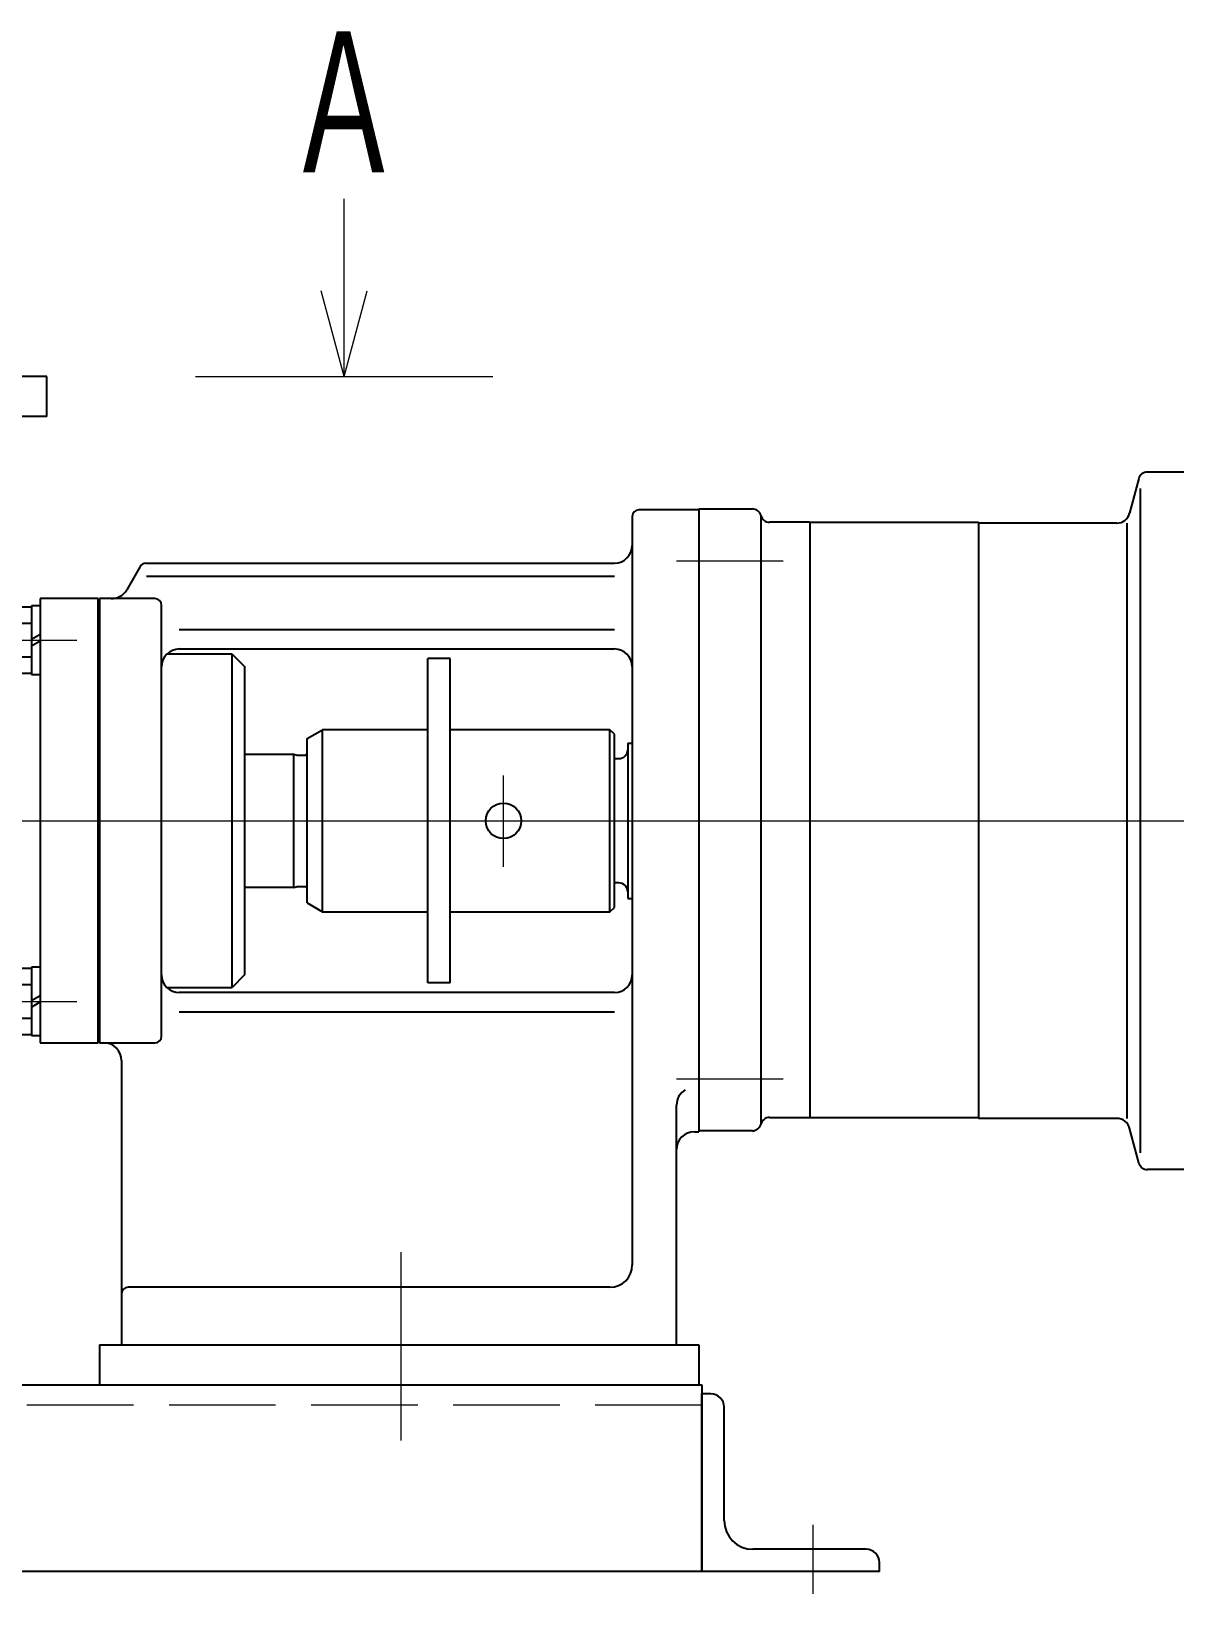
# Model space of a CAD drawing. Header units: millimetres. Extents: x 15 to 405, y 9 to 283.
# Drawn here: x 273.87 to 306.06, y 118.49 to 162.46 of the extents above; entities that cross this region are included whole.
import ezdxf
from ezdxf.enums import TextEntityAlignment as Align

# ---------------------------------------------------------------- set-up
doc = ezdxf.new("R2010")
doc.units = ezdxf.units.MM
doc.linetypes.add('実線', pattern=[0])
doc.linetypes.add('破線', pattern=[4, 3, -1])
doc.layers.add('GR1', color=1, linetype='実線', lineweight=25)
doc.styles.add('FX_VECTOR', font='MONOTXT.SHX', dxfattribs={"bigfont": 'BigFont.shx'})

# ---------------------------------------------------------------- blocks, each defined once
blk = doc.blocks.new('FXTIP_ARROW_S')
at = {"color": 0, "linetype": 'Continuous', "lineweight": -2}
for q in [(-0.966, 0.259), (-1, 0), (-0.966, -0.259)]:
    blk.add_line((0, 0), q, dxfattribs=at)
blk = doc.blocks.new('BLKF030')
at = {"color": 0, "linetype": 'ByBlock', "lineweight": -2}
for p, q in [((282.683, 152.745), (282.683, 157.745)), ((278.498, 152.745), (286.868, 152.745))]:
    blk.add_line(p, q, dxfattribs=at)
at = {"color": 0, "linetype": 'ByBlock', "lineweight": -2, "xscale": 2.5, "yscale": 2.5, "rotation": 270}
blk.add_blockref('FXTIP_ARROW_S', (282.683, 152.745), dxfattribs=at)
at = {"color": 0, "linetype": 'ByBlock', "lineweight": -2, "style": 'FX_VECTOR', "width": 1.051556}
blk.add_text('Ａ', height=4.5, dxfattribs=at).set_placement((280.993, 158.06), (284.373, 158.06), align=Align.FIT)
blk = doc.blocks.new('BLKF038')
at = {"color": 7, "linetype": 'ByBlock', "lineweight": 13}
for p, q in [((284.288, 122.807), (284.288, 125.384)), ((295.875, 120.432), (295.875, 118.494))]:
    blk.add_line(p, q, dxfattribs=at)
at = {"color": 0, "linetype": 'ByBlock', "lineweight": -2}
for p, q in [((197.75, 124.37), (292.75, 124.37)), ((292.75, 124.37), (292.75, 119.12)), ((292.875, 124.12), (292.75, 124.12)), ((293, 124.12), (292.75, 124.12)), ((292.875, 124.12), (292.75, 124.12)), ((292.75, 119.12), (292.75, 124.12)), ((293.375, 120.557), (293.375, 123.745)), ((297.375, 119.745), (294.188, 119.745)), ((297.75, 119.12), (297.75, 119.37)), ((292.75, 119.12), (197.75, 119.12)), ((297.75, 119.12), (292.75, 119.12))]:
    blk.add_line(p, q, dxfattribs=at)
for centre, radius, start, end in [((293, 123.745), 0.375, 0, 90), ((294.188, 120.557), 0.812, 180, 270), ((297.375, 119.37), 0.375, 0, 90)]:
    blk.add_arc(centre, radius, start, end, dxfattribs=at)
at = {"layer": 'GR1', "color": 7, "linetype": '破線', "lineweight": 13}
blk.add_line((197.75, 123.807), (292.75, 123.807), dxfattribs=at)
blk = doc.blocks.new('BLKF039')
at = {"color": 0, "linetype": 'ByBlock', "lineweight": -2}
for p, q in [((274.313, 152.745), (234.938, 152.745)), ((274.313, 151.62), (274.313, 152.745)), ((274.313, 151.62), (234.938, 151.62)), ((290.788, 148.807), (290.788, 127.745)), ((292.663, 148.995), (290.975, 148.995)), ((292.663, 148.995), (292.663, 131.495)), ((276.936, 147.401), (276.557, 146.745)), ((277.099, 147.495), (290.288, 147.495)), ((290.288, 147.12), (277.118, 147.12)), ((274.125, 146.495), (274.125, 133.995)), ((275.75, 146.495), (274.125, 146.495)), ((275.75, 133.995), (275.75, 146.495)), ((277.35, 146.495), (275.788, 146.495)), ((275.788, 146.495), (275.788, 133.995)), ((273.143, 146.266), (273.875, 146.266)), ((274.125, 146.29), (273.875, 146.29)), ((273.875, 146.29), (273.875, 144.365)), ((277.538, 134.182), (277.538, 146.307)), ((273.875, 145.796), (273.151, 145.796)), ((290.288, 145.62), (278.038, 145.62)), ((274.125, 145.486), (273.875, 145.342)), ((273.875, 145.169), (274.125, 145.313)), ((273.151, 144.858), (273.875, 144.858)), ((279.525, 144.932), (277.684, 144.932)), ((278.038, 145.079), (290.288, 145.079)), ((279.525, 135.557), (279.525, 144.932)), ((279.525, 144.932), (279.875, 144.582)), ((285.038, 135.682), (285.038, 144.807)), ((285.663, 144.807), (285.038, 144.807)), ((285.663, 135.682), (285.663, 144.807)), ((273.875, 144.389), (273.143, 144.389)), ((273.875, 144.365), (274.125, 144.365)), ((279.875, 144.582), (279.875, 135.907)), ((281.638, 142.557), (282.071, 142.807)), ((281.638, 137.932), (281.638, 142.557)), ((285.038, 142.807), (282.071, 142.807)), ((282.071, 137.682), (282.071, 142.807)), ((290.163, 142.807), (285.663, 142.807)), ((290.288, 142.682), (290.163, 142.807)), ((290.163, 137.682), (290.163, 142.807)), ((290.288, 137.807), (290.288, 142.682)), ((279.875, 142.12), (281.263, 142.12)), ((281.263, 142.12), (281.356, 142.095)), ((281.263, 138.37), (281.263, 142.12)), ((281.356, 142.095), (281.588, 142.095)), ((290.663, 142.432), (290.663, 138.057)), ((290.663, 142.432), (290.788, 142.432)), ((290.288, 141.995), (290.413, 141.995)), ((281.263, 138.37), (279.875, 138.37)), ((281.263, 138.37), (281.356, 138.395)), ((281.356, 138.395), (281.588, 138.395)), ((290.413, 138.495), (290.288, 138.495)), ((290.663, 138.057), (290.788, 138.057)), ((281.638, 137.932), (282.071, 137.682)), ((282.071, 137.682), (285.038, 137.682)), ((285.663, 137.682), (290.163, 137.682)), ((290.163, 137.682), (290.288, 137.807)), ((273.143, 136.101), (273.875, 136.101)), ((274.125, 136.125), (273.875, 136.125)), ((273.875, 136.125), (273.875, 134.2)), ((279.875, 135.907), (279.525, 135.557)), ((273.875, 135.632), (273.151, 135.632)), ((277.684, 135.557), (279.525, 135.557)), ((285.663, 135.682), (285.038, 135.682)), ((274.125, 135.321), (273.875, 135.177)), ((273.875, 135.004), (274.125, 135.148)), ((290.288, 135.411), (278.038, 135.411)), ((273.151, 134.694), (273.875, 134.694)), ((278.038, 134.87), (290.288, 134.87)), ((273.875, 134.224), (273.143, 134.224)), ((273.875, 134.2), (274.125, 134.2)), ((274.125, 133.995), (275.75, 133.995)), ((275.788, 133.995), (277.35, 133.995)), ((276.413, 133.495), (276.413, 125.495)), ((292.038, 125.495), (292.038, 132.245)), ((292.538, 131.495), (292.663, 131.495)), ((290.163, 127.12), (276.6, 127.12)), ((276.413, 125.495), (292.038, 125.495))]:
    blk.add_line(p, q, dxfattribs=at)
at = {"color": 7, "linetype": 'ByBlock', "lineweight": 13}
for p, q in [((272.196, 145.327), (275.155, 145.327)), ((287.163, 138.953), (287.163, 141.52)), ((185.709, 140.245), (337.63, 140.245)), ((272.196, 135.163), (275.155, 135.163)), ((284.288, 124.436), (284.288, 128.102))]:
    blk.add_line(p, q, dxfattribs=at)
at = {"color": 0, "linetype": 'ByBlock', "lineweight": -2}
blk.add_circle((287.163, 140.245), 0.5, dxfattribs=at)
for centre, radius, start, end in [((290.975, 148.807), 0.188, 90, 180), ((290.288, 147.995), 0.5, 270, 0), ((277.099, 147.307), 0.188, 90, 150), ((276.124, 146.995), 0.5, 270, 330), ((277.35, 146.307), 0.188, 0, 90), ((278.038, 144.579), 0.5, 90, 180), ((290.288, 144.579), 0.5, 0, 90), ((281.588, 142.145), 0.05, 270, 0), ((290.413, 142.245), 0.25, 270, 0), ((281.588, 138.345), 0.05, 0, 90), ((290.413, 138.245), 0.25, 0, 90), ((278.038, 135.911), 0.5, 180, 270), ((290.288, 135.911), 0.5, 270, 0), ((277.35, 134.182), 0.188, 270, 0), ((275.913, 133.495), 0.5, 0, 90), ((292.538, 132.245), 0.5, 120.5437, 180), ((292.538, 130.995), 0.5, 90, 180), ((290.163, 127.745), 0.625, 270, 0), ((276.6, 126.932), 0.188, 90, 180)]:
    blk.add_arc(centre, radius, start, end, dxfattribs=at)
blk = doc.blocks.new('BLKF041')
at = {"color": 0, "linetype": 'ByBlock', "lineweight": -2}
for p, q in [((306.725, 150.057), (305.292, 150.057)), ((306.725, 130.432), (306.725, 150.057)), ((305.051, 149.872), (304.79, 148.898)), ((305.1, 130.899), (305.1, 149.591)), ((304.428, 148.62), (300.538, 148.62)), ((300.538, 148.62), (300.538, 131.87)), ((304.715, 148.62), (304.715, 131.87)), ((304.428, 131.87), (300.538, 131.87)), ((305.051, 130.618), (304.79, 131.592)), ((306.725, 130.432), (305.292, 130.432))]:
    blk.add_line(p, q, dxfattribs=at)
for centre, radius, start, end in [((305.292, 149.807), 0.25, 90, 165), ((304.428, 148.995), 0.375, 270, 345), ((304.428, 131.495), 0.375, 15, 90), ((305.292, 130.682), 0.25, 195, 270)]:
    blk.add_arc(centre, radius, start, end, dxfattribs=at)
blk = doc.blocks.new('BLKF040')
at = {"color": 3, "linetype": 'ByBlock', "lineweight": 25}
for p, q in [((292.663, 149.021), (292.663, 131.521)), ((292.663, 149.021), (294.171, 149.021)), ((294.413, 148.834), (294.413, 131.709)), ((295.788, 148.646), (294.663, 148.646)), ((295.788, 148.646), (295.788, 131.896)), ((295.788, 148.646), (300.538, 148.646)), ((295.788, 148.646), (295.788, 131.896)), ((300.538, 148.646), (300.538, 131.896)), ((294.171, 131.521), (292.663, 131.521)), ((294.663, 131.896), (295.788, 131.896)), ((295.788, 131.896), (300.538, 131.896))]:
    blk.add_line(p, q, dxfattribs=at)
at = {"color": 0, "linetype": 'ByBlock', "lineweight": -2}
for p, q in [((292.038, 147.563), (295.038, 147.563)), ((283.163, 140.245), (338.855, 140.245)), ((292.038, 132.979), (295.038, 132.979))]:
    blk.add_line(p, q, dxfattribs=at)
at = {"color": 3, "linetype": 'ByBlock', "lineweight": 25}
for centre, start, end in [((294.171, 148.771), 14.4735, 89.9932), ((294.655, 148.896), 194.4753, 270.0001), ((294.171, 131.771), 270.0068, 345.5265), ((294.655, 131.646), 90, 165.5248)]:
    blk.add_arc(centre, 0.25, start, end, dxfattribs=at)
blk.add_blockref('BLKF041', (0, 0), dxfattribs=at)

msp = doc.modelspace()

# ---------------------------------------------------------------- linework, layer by layer
at = {"layer": 'GR1', "color": 3}
for p, q in [((275.788, 125.495), (292.663, 125.495)), ((275.788, 125.495), (275.788, 124.37)), ((292.663, 125.495), (292.663, 124.37))]:
    msp.add_line(p, q, dxfattribs=at)

# ---------------------------------------------------------------- block references
at = {"layer": 'GR1', "color": 7, "lineweight": 13}
for name in ['BLKF030', 'BLKF040']:
    msp.add_blockref(name, (0, 0), dxfattribs=at)
at = {"layer": 'GR1', "color": 3}
for name in ['BLKF039', 'BLKF038']:
    msp.add_blockref(name, (0, 0), dxfattribs=at)

doc.saveas('drawing.dxf')
